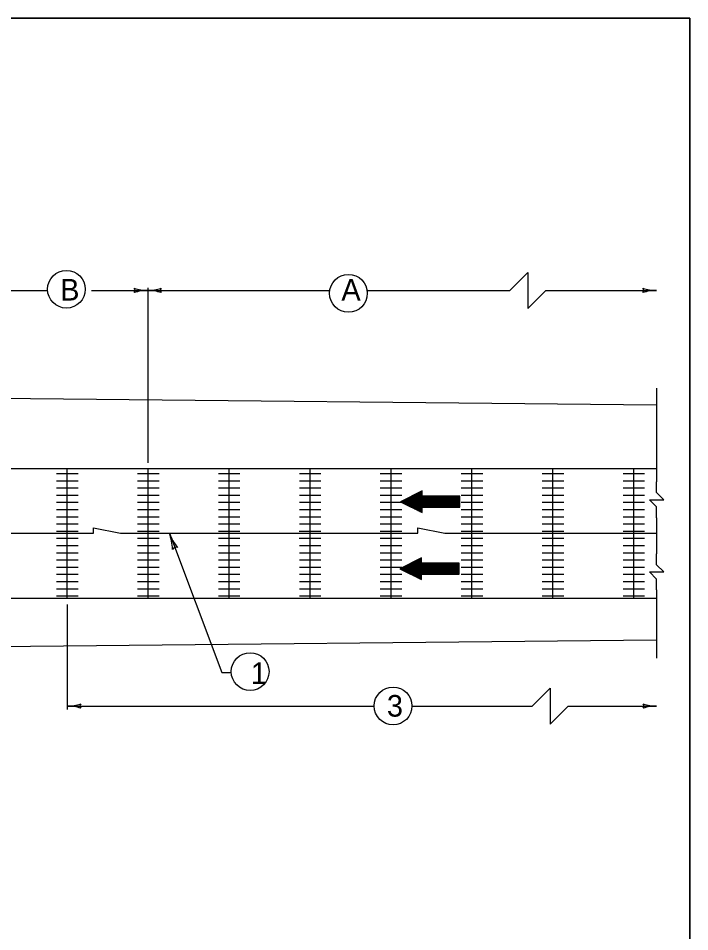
# Model space of a CAD drawing. Extents: x 1007 to 1035.5, y 1000.5 to 1021.5.
# Drawn here: x 1029.28 to 1035.5, y 1013.04 to 1021.5 of the extents above; entities that cross this region are included whole.
import ezdxf

# ---------------------------------------------------------------- set-up
doc = ezdxf.new("R2010")
doc.units = 0
for name, color, linetype in [('Level 1', 7, 'Continuous'), ('Level 10', 7, 'Continuous'), ('Level 11', 7, 'Continuous')]:
    doc.layers.add(name, color=color, linetype=linetype)

msp = doc.modelspace()

# ---------------------------------------------------------------- linework, layer by layer
at = {"layer": 'Level 1'}
for p, q in [((1030.4821, 1017.3839), (1030.4821, 1019.0053)), ((1028.9821, 1018.98), (1029.5489, 1018.98)), ((1029.9556, 1018.98), (1030.4821, 1018.98)), ((1030.4821, 1018.98), (1032.1643, 1018.98)), ((1032.5102, 1018.98), (1033.5837, 1018.98)), ((1034.4171, 1018.98), (1035.1916, 1018.98)), ((1035.1926, 1018.0749), (1035.1926, 1017.2092)), ((1023.7333, 1018.0363), (1035.1923, 1017.9217)), ((1022.8373, 1017.3318), (1035.1923, 1017.3318)), ((1029.7321, 1016.1318), (1029.7321, 1017.3318)), ((1030.4821, 1016.1318), (1030.4821, 1017.3318)), ((1031.2321, 1016.1318), (1031.2321, 1017.3318)), ((1031.9821, 1016.1318), (1031.9821, 1017.3318)), ((1032.7322, 1016.1318), (1032.7321, 1017.3318)), ((1033.482, 1016.1318), (1033.4821, 1017.3318)), ((1034.232, 1016.1318), (1034.2321, 1017.3318)), ((1034.9822, 1016.1318), (1034.9821, 1017.3318)), ((1029.6321, 1017.2848), (1029.8322, 1017.2848)), ((1029.6321, 1017.2182), (1029.8321, 1017.2182)), ((1030.3821, 1017.2848), (1030.5821, 1017.2849)), ((1030.3821, 1017.2182), (1030.5821, 1017.2183)), ((1031.1321, 1017.2848), (1031.3322, 1017.2848)), ((1031.1321, 1017.2182), (1031.3321, 1017.2182)), ((1031.8821, 1017.2848), (1032.0821, 1017.2849)), ((1031.8821, 1017.2182), (1032.082, 1017.2183)), ((1032.6321, 1017.2849), (1032.8322, 1017.2849)), ((1032.6321, 1017.2183), (1032.8321, 1017.2183)), ((1033.382, 1017.2849), (1033.5821, 1017.2849)), ((1033.382, 1017.2183), (1033.582, 1017.2183)), ((1034.132, 1017.2849), (1034.3321, 1017.2849)), ((1034.132, 1017.2183), (1034.332, 1017.2183)), ((1034.8822, 1017.2848), (1035.0822, 1017.2848)), ((1034.8822, 1017.2182), (1035.0821, 1017.2182)), ((1029.6321, 1017.1515), (1029.8321, 1017.1515)), ((1030.3821, 1017.1515), (1030.5821, 1017.1515)), ((1031.1321, 1017.1515), (1031.3321, 1017.1515)), ((1031.8821, 1017.1515), (1032.082, 1017.1516)), ((1032.6321, 1017.1516), (1032.8321, 1017.1516)), ((1033.382, 1017.1515), (1033.582, 1017.1516)), ((1034.132, 1017.1516), (1034.332, 1017.1516)), ((1034.8822, 1017.1515), (1035.0821, 1017.1515)), ((1029.6321, 1017.0848), (1029.8321, 1017.0848)), ((1030.3821, 1017.0848), (1030.5821, 1017.0848)), ((1031.1321, 1017.0848), (1031.3321, 1017.0848)), ((1031.8821, 1017.0848), (1032.082, 1017.0848)), ((1032.6321, 1017.0848), (1032.8321, 1017.0849)), ((1033.382, 1017.0848), (1033.582, 1017.0849)), ((1034.1321, 1017.0848), (1034.332, 1017.0849)), ((1034.8822, 1017.0848), (1035.0822, 1017.0848)), ((1029.6321, 1017.0183), (1029.8321, 1017.0182)), ((1030.3821, 1017.0183), (1030.5821, 1017.0182)), ((1031.1322, 1017.0183), (1031.3321, 1017.0182)), ((1031.8821, 1017.0183), (1032.082, 1017.0182)), ((1032.6322, 1017.0183), (1032.8321, 1017.0183)), ((1033.3821, 1017.0183), (1033.582, 1017.0183)), ((1034.1321, 1017.0183), (1034.332, 1017.0183)), ((1034.8822, 1017.0183), (1035.0822, 1017.0182)), ((1029.6321, 1016.9515), (1029.8321, 1016.9516)), ((1029.6321, 1016.8848), (1029.8321, 1016.8849)), ((1030.3821, 1016.9515), (1030.5821, 1016.9516)), ((1030.3822, 1016.8848), (1030.5821, 1016.8849)), ((1031.1322, 1016.9515), (1031.3321, 1016.9516)), ((1031.1322, 1016.8848), (1031.3321, 1016.8848)), ((1031.8821, 1016.9516), (1032.0821, 1016.9516)), ((1031.8821, 1016.8848), (1032.0821, 1016.8849)), ((1032.6322, 1016.9516), (1032.8321, 1016.9516)), ((1032.6322, 1016.8849), (1032.8321, 1016.8849)), ((1033.3821, 1016.9516), (1033.582, 1016.9516)), ((1033.3821, 1016.8849), (1033.582, 1016.8849)), ((1034.1321, 1016.9516), (1034.332, 1016.9516)), ((1034.1321, 1016.8849), (1034.332, 1016.8849)), ((1034.8822, 1016.9515), (1035.0822, 1016.9516)), ((1034.8822, 1016.8848), (1035.0822, 1016.8849)), ((1035.1926, 1016.8758), (1035.1926, 1016.5405)), ((1029.6321, 1016.8182), (1029.8321, 1016.8182)), ((1030.3822, 1016.8182), (1030.5821, 1016.8183)), ((1031.1322, 1016.8182), (1031.3321, 1016.8182)), ((1031.8821, 1016.8182), (1032.0821, 1016.8183)), ((1032.6322, 1016.8183), (1032.8321, 1016.8183)), ((1033.3821, 1016.8183), (1033.582, 1016.8183)), ((1034.1321, 1016.8183), (1034.332, 1016.8183)), ((1034.8822, 1016.8182), (1035.0822, 1016.8182)), ((1027.2158, 1016.7318), (1029.9744, 1016.7318)), ((1029.632, 1016.7515), (1029.8321, 1016.7515)), ((1029.9744, 1016.7318), (1029.9744, 1016.7818)), ((1029.9744, 1016.7818), (1030.2244, 1016.7318)), ((1030.2244, 1016.7318), (1032.9793, 1016.7318)), ((1030.3821, 1016.7515), (1030.5821, 1016.7515)), ((1030.6777, 1016.7318), (1031.1633, 1015.4434)), ((1031.1321, 1016.7515), (1031.3321, 1016.7515)), ((1031.882, 1016.7515), (1032.0821, 1016.7515)), ((1032.6321, 1016.7516), (1032.8321, 1016.7516)), ((1032.9793, 1016.7318), (1032.9793, 1016.7818)), ((1032.9793, 1016.7818), (1033.2293, 1016.7318)), ((1033.2293, 1016.7318), (1035.1926, 1016.7318)), ((1033.382, 1016.7516), (1033.582, 1016.7516)), ((1034.132, 1016.7516), (1034.332, 1016.7516)), ((1034.8821, 1016.7515), (1035.0822, 1016.7515)), ((1029.632, 1016.6848), (1029.8321, 1016.6848)), ((1029.6321, 1016.6183), (1029.8321, 1016.6182)), ((1030.3821, 1016.6848), (1030.5821, 1016.6848)), ((1030.3821, 1016.6183), (1030.5821, 1016.6182)), ((1031.1321, 1016.6848), (1031.3321, 1016.6848)), ((1031.1321, 1016.6183), (1031.3321, 1016.6182)), ((1031.882, 1016.6848), (1032.0821, 1016.6848)), ((1031.8821, 1016.6183), (1032.0821, 1016.6182)), ((1032.6321, 1016.6849), (1032.8322, 1016.6849)), ((1032.6321, 1016.6183), (1032.8322, 1016.6183)), ((1033.382, 1016.6848), (1033.5821, 1016.6849)), ((1033.382, 1016.6183), (1033.5821, 1016.6183)), ((1034.132, 1016.6849), (1034.332, 1016.6849)), ((1034.132, 1016.6183), (1034.3321, 1016.6183)), ((1034.8822, 1016.6848), (1035.0822, 1016.6848)), ((1034.8822, 1016.6183), (1035.0822, 1016.6182)), ((1029.6321, 1016.5516), (1029.8321, 1016.5516)), ((1030.3821, 1016.5516), (1030.5822, 1016.5516)), ((1031.1321, 1016.5516), (1031.3322, 1016.5516)), ((1031.8821, 1016.5516), (1032.0821, 1016.5516)), ((1032.6321, 1016.5516), (1032.8322, 1016.5516)), ((1033.382, 1016.5516), (1033.5821, 1016.5516)), ((1034.132, 1016.5516), (1034.3321, 1016.5516)), ((1034.8822, 1016.5516), (1035.0822, 1016.5516)), ((1029.6321, 1016.4848), (1029.8321, 1016.4849)), ((1030.3821, 1016.4848), (1030.5822, 1016.4849)), ((1031.1321, 1016.4848), (1031.3322, 1016.4848)), ((1031.8821, 1016.4849), (1032.0821, 1016.4849)), ((1032.6321, 1016.4849), (1032.8322, 1016.4849)), ((1033.382, 1016.4849), (1033.5821, 1016.4849)), ((1034.132, 1016.4849), (1034.3321, 1016.4849)), ((1034.8822, 1016.4848), (1035.0822, 1016.4849)), ((1029.6321, 1016.4182), (1029.8321, 1016.4182)), ((1030.3821, 1016.4182), (1030.5822, 1016.4183)), ((1031.1321, 1016.4182), (1031.3322, 1016.4182)), ((1031.8821, 1016.4182), (1032.0821, 1016.4183)), ((1032.6322, 1016.4183), (1032.8322, 1016.4183)), ((1033.3821, 1016.4183), (1033.5821, 1016.4183)), ((1034.132, 1016.4183), (1034.3321, 1016.4183)), ((1034.8822, 1016.4182), (1035.0822, 1016.4182)), ((1029.6321, 1016.3515), (1029.8321, 1016.3515)), ((1029.6321, 1016.2849), (1029.832, 1016.2848)), ((1030.3821, 1016.3515), (1030.5822, 1016.3515)), ((1030.3822, 1016.2849), (1030.5821, 1016.2848)), ((1031.1321, 1016.3515), (1031.3322, 1016.3515)), ((1031.1321, 1016.2849), (1031.3321, 1016.2848)), ((1031.8821, 1016.3515), (1032.0822, 1016.3515)), ((1031.8821, 1016.2849), (1032.0821, 1016.2848)), ((1032.6322, 1016.3516), (1032.8322, 1016.3516)), ((1032.6322, 1016.285), (1032.8321, 1016.2849)), ((1033.3821, 1016.3516), (1033.5821, 1016.3516)), ((1033.3821, 1016.2849), (1033.582, 1016.2849)), ((1034.132, 1016.3516), (1034.3321, 1016.3516)), ((1034.1321, 1016.285), (1034.332, 1016.2849)), ((1034.8822, 1016.3515), (1035.0822, 1016.3515)), ((1034.8822, 1016.2849), (1035.0822, 1016.2848)), ((1029.6321, 1016.2183), (1029.832, 1016.2182)), ((1030.3822, 1016.2183), (1030.5821, 1016.2182)), ((1031.1321, 1016.2183), (1031.3321, 1016.2182)), ((1031.8821, 1016.2183), (1032.0821, 1016.2182)), ((1032.6322, 1016.2183), (1032.8321, 1016.2183)), ((1033.3821, 1016.2183), (1033.582, 1016.2183)), ((1034.1321, 1016.2183), (1034.332, 1016.2183)), ((1034.8822, 1016.2183), (1035.0822, 1016.2182)), ((1035.1926, 1016.2072), (1035.1926, 1015.5749)), ((1022.881, 1016.1318), (1035.1923, 1016.1318)), ((1029.6321, 1016.1516), (1029.832, 1016.1516)), ((1030.3822, 1016.1516), (1030.5821, 1016.1516)), ((1031.1322, 1016.1515), (1031.3321, 1016.1516)), ((1031.8821, 1016.1516), (1032.0821, 1016.1516)), ((1032.6322, 1016.1516), (1032.8322, 1016.1517)), ((1033.3821, 1016.1516), (1033.5821, 1016.1517)), ((1034.1321, 1016.1516), (1034.332, 1016.1517)), ((1034.8822, 1016.1516), (1035.0822, 1016.1516)), ((1029.7321, 1016.0732), (1029.7321, 1015.1008)), ((1025.0853, 1015.6438), (1035.1923, 1015.7448)), ((1031.1633, 1015.4434), (1031.2513, 1015.4434)), ((1029.7321, 1015.1318), (1032.5756, 1015.1318)), ((1032.9256, 1015.1318), (1033.7908, 1015.1318)), ((1034.6242, 1015.1318), (1035.1923, 1015.1318))]:
    msp.add_line(p, q, dxfattribs=at)
for points in [[(1033.5837, 1018.98), (1033.8337, 1018.98), (1034.0003, 1019.1467), (1034.0003, 1018.8133), (1034.167, 1018.98), (1034.417, 1018.98)], [(1035.1926, 1016.8758), (1035.1926, 1016.9758), (1035.1259, 1017.0425), (1035.2593, 1017.0425), (1035.1926, 1017.1092), (1035.1926, 1017.2092)], [(1032.8556, 1017.0413), (1033.3698, 1017.0413)], [(1032.8656, 1017.0463), (1033.3698, 1017.0463)], [(1032.8755, 1017.0513), (1033.3698, 1017.0513)], [(1032.8855, 1017.0563), (1033.3698, 1017.0563)], [(1032.8954, 1017.0613), (1033.3698, 1017.0613)], [(1032.9054, 1017.0663), (1033.3698, 1017.0663)], [(1032.9153, 1017.0713), (1033.3698, 1017.0713)], [(1032.9253, 1017.0763), (1033.0198, 1017.0763)], [(1032.9353, 1017.0813), (1033.0198, 1017.0813)], [(1032.9353, 1017.0813), (1033.0198, 1017.0813)], [(1032.9453, 1017.0863), (1033.0198, 1017.0863)], [(1032.9552, 1017.0913), (1033.0198, 1017.0913)], [(1032.9652, 1017.0963), (1033.0198, 1017.0963)], [(1032.9752, 1017.1013), (1033.0198, 1017.1013)], [(1032.9851, 1017.1063), (1033.0198, 1017.1063)], [(1032.9951, 1017.1113), (1033.0198, 1017.1113)], [(1033.005, 1017.1163), (1033.0198, 1017.1163)], [(1033.015, 1017.1213), (1033.0198, 1017.1213)], [(1032.824, 1017.0213), (1033.3698, 1017.0213)], [(1032.8257, 1017.0263), (1033.3698, 1017.0263)], [(1032.834, 1017.0163), (1033.3698, 1017.0163)], [(1032.834, 1017.0163), (1033.3698, 1017.0163)], [(1032.8357, 1017.0313), (1033.3698, 1017.0313)], [(1032.844, 1017.0113), (1033.3698, 1017.0113)], [(1032.8456, 1017.0363), (1033.3698, 1017.0363)], [(1032.8541, 1017.0063), (1033.3698, 1017.0063)], [(1032.8641, 1017.0013), (1033.3698, 1017.0013)], [(1032.8742, 1016.9963), (1033.3698, 1016.9963)], [(1032.8842, 1016.9913), (1033.3698, 1016.9913)], [(1032.8943, 1016.9863), (1033.3698, 1016.9863)], [(1032.9043, 1016.9813), (1033.3698, 1016.9813)], [(1032.9143, 1016.9763), (1033.3698, 1016.9763)], [(1032.9193, 1016.9738), (1033.3698, 1016.9738)], [(1032.9293, 1016.9688), (1033.0198, 1016.9688)], [(1032.9394, 1016.9638), (1033.0198, 1016.9638)], [(1032.9494, 1016.9588), (1033.0198, 1016.9588)], [(1032.9595, 1016.9538), (1033.0198, 1016.9538)], [(1032.9695, 1016.9488), (1033.0198, 1016.9488)], [(1032.9796, 1016.9438), (1033.0198, 1016.9438)], [(1032.9896, 1016.9388), (1033.0198, 1016.9388)], [(1032.9996, 1016.9338), (1033.0198, 1016.9338)], [(1033.0097, 1016.9288), (1033.0198, 1016.9288)], [(1033.0197, 1016.9238), (1033.0198, 1016.9238)], [(1035.1926, 1016.2072), (1035.1926, 1016.3072), (1035.1259, 1016.3738), (1035.2593, 1016.3738), (1035.1926, 1016.4405), (1035.1926, 1016.5405)], [(1032.8997, 1016.446), (1033.3641, 1016.446)], [(1032.9096, 1016.451), (1033.3641, 1016.451)], [(1032.9196, 1016.456), (1033.0141, 1016.456)], [(1032.9295, 1016.461), (1033.0141, 1016.461)], [(1032.9295, 1016.461), (1033.0141, 1016.461)], [(1032.9395, 1016.466), (1033.0141, 1016.466)], [(1032.9494, 1016.471), (1033.0141, 1016.471)], [(1032.9594, 1016.476), (1033.0141, 1016.476)], [(1032.9694, 1016.481), (1033.0141, 1016.481)], [(1032.9793, 1016.486), (1033.0141, 1016.486)], [(1032.9893, 1016.491), (1033.0141, 1016.491)], [(1032.9993, 1016.496), (1033.0141, 1016.496)], [(1033.0093, 1016.501), (1033.0141, 1016.501)], [(1032.8183, 1016.401), (1033.3641, 1016.401)], [(1032.8199, 1016.406), (1033.3641, 1016.406)], [(1032.8283, 1016.396), (1033.3641, 1016.396)], [(1032.8283, 1016.396), (1033.3641, 1016.396)], [(1032.8299, 1016.411), (1033.3641, 1016.411)], [(1032.8383, 1016.391), (1033.3641, 1016.391)], [(1032.8398, 1016.416), (1033.3641, 1016.416)], [(1032.8483, 1016.386), (1033.3641, 1016.386)], [(1032.8498, 1016.421), (1033.3641, 1016.421)], [(1032.8583, 1016.381), (1033.3641, 1016.381)], [(1032.8598, 1016.426), (1033.3641, 1016.426)], [(1032.8684, 1016.376), (1033.3641, 1016.376)], [(1032.8698, 1016.431), (1033.3641, 1016.431)], [(1032.8784, 1016.371), (1033.3641, 1016.371)], [(1032.8798, 1016.436), (1033.3641, 1016.436)], [(1032.8885, 1016.366), (1033.3641, 1016.366)], [(1032.8897, 1016.441), (1033.3641, 1016.441)], [(1032.8985, 1016.361), (1033.3641, 1016.361)], [(1032.9086, 1016.356), (1033.3641, 1016.356)], [(1032.9136, 1016.3535), (1033.3641, 1016.3535)], [(1032.9236, 1016.3485), (1033.0141, 1016.3485)], [(1032.9337, 1016.3435), (1033.0141, 1016.3435)], [(1032.9437, 1016.3385), (1033.0141, 1016.3385)], [(1032.9538, 1016.3335), (1033.0141, 1016.3335)], [(1032.9638, 1016.3285), (1033.0141, 1016.3285)], [(1032.9738, 1016.3235), (1033.0141, 1016.3235)], [(1032.9838, 1016.3185), (1033.0141, 1016.3185)], [(1032.9938, 1016.3135), (1033.0141, 1016.3135)], [(1033.0039, 1016.3085), (1033.0141, 1016.3085)], [(1033.0139, 1016.3035), (1033.0141, 1016.3035)], [(1033.7908, 1015.1318), (1034.0408, 1015.1318), (1034.2075, 1015.2985), (1034.2075, 1014.9652), (1034.3742, 1015.1318), (1034.6242, 1015.1318)]]:
    msp.add_lwpolyline(points, dxfattribs=at)
for points in [[(1032.8198, 1017.0233), (1033.0198, 1016.9238), (1033.0198, 1016.9738), (1033.3698, 1016.9738), (1033.3698, 1017.0737), (1033.0198, 1017.0737), (1033.0198, 1017.1237)], [(1032.8141, 1016.4031), (1033.0141, 1016.3035), (1033.0141, 1016.3535), (1033.3641, 1016.3535), (1033.3641, 1016.4534), (1033.0141, 1016.4534), (1033.0141, 1016.5034)]]:
    msp.add_lwpolyline(points, close=True, dxfattribs=at)
for centre in [(1029.7235, 1018.9911), (1032.3372, 1018.9532), (1031.4262, 1015.4506), (1032.7506, 1015.1326)]:
    msp.add_circle(centre, 0.175, dxfattribs=at)
for centre, radius, start, end in [((1030.329, 1018.98), 0.0313, 318.7746, 40.89129), ((1030.4776, 1019.3706), 0.3906, 251.34716, 269.99389), ((1030.4776, 1019.3706), 0.3906, 270, 288.66878), ((1030.6261, 1018.98), 0.0313, 138.7746, 220.89129), ((1035.043, 1018.98), 0.0313, 318.7746, 40.89129), ((1035.1916, 1019.3706), 0.3906, 251.34716, 269.99389), ((1030.4776, 1018.5894), 0.3906, 90, 108.66878), ((1030.4776, 1019.3706), 0.3906, 269.98778, 270), ((1030.4776, 1018.5894), 0.3906, 89.98778, 90), ((1030.4776, 1018.5894), 0.3906, 71.34716, 89.99389), ((1035.1916, 1018.5894), 0.3906, 90, 108.66878), ((1035.1916, 1018.5894), 0.3906, 89.98778, 90), ((1031.1163, 1016.8972), 0.4687, 200.64063, 200.65285), ((1031.1163, 1016.8972), 0.4687, 200.65285, 219.32164), ((1030.2391, 1016.5665), 0.4687, 2.00001, 20.64674), ((1030.7405, 1016.565), 0.0375, 69.42745, 151.54414), ((1029.7321, 1015.5225), 0.3906, 269.98778, 270), ((1029.7321, 1015.5225), 0.3906, 270, 288.66878), ((1029.7321, 1014.7412), 0.3906, 71.34716, 89.99389), ((1029.8806, 1015.1318), 0.0313, 138.7746, 220.89129), ((1035.0437, 1015.1319), 0.0313, 318.7746, 40.89129), ((1035.1923, 1014.7412), 0.3906, 90, 108.66878), ((1035.1923, 1015.5225), 0.3906, 251.34716, 269.99389), ((1035.1923, 1014.7412), 0.3906, 89.98778, 90)]:
    msp.add_arc(centre, radius, start, end, dxfattribs=at)
at = {"layer": 'Level 10'}
for p, q in [((1007, 1021.5), (1035.5, 1021.5)), ((1035.5, 1021.5), (1035.5, 1000.5))]:
    msp.add_line(p, q, dxfattribs=at)
at = {"layer": 'Level 11'}
msp.add_lwpolyline([(1007, 1000.5), (1035.5, 1000.5), (1035.5, 1021.5), (1007, 1021.5)], close=True, dxfattribs=at)

# ---------------------------------------------------------------- texts
at = {"layer": 'Level 1'}
for s, p in [('B', (1029.6661, 1018.8864)), ('A', (1032.2719, 1018.8864)), ('1', (1031.4317, 1015.336)), ('3', (1032.6936, 1015.0341))]:
    msp.add_text(s, height=0.2, dxfattribs=at).set_placement(p)

doc.saveas('drawing.dxf')
